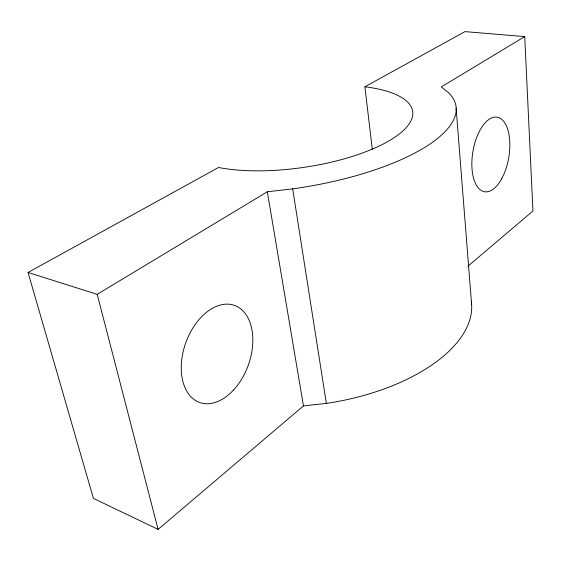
<?xml version="1.0" encoding="UTF-8"?>
<svg xmlns="http://www.w3.org/2000/svg" width="561" height="561" viewBox="0 0 561 561"><rect width="100%" height="100%" fill="white"/><g stroke="black" fill="none" stroke-linecap="round" stroke-linejoin="round"><path stroke-width="0.84" d="M467.874 266.265L532.95 210.992L524.724 36.612L464.978 31.612L364.902 86.787A116.681 39.915 -8.2 0 1 386.599 142.228A116.681 39.915 -8.2 0 1 218.531 167.473L28.05 272.478L93.428 498.392L158.104 529.388L303.459 405.919L326.348 403.394A155.376 78.414 -9.1 0 0 471.282 301.271M28.05 272.478L97.2 294.336L267.324 191.778L292.688 188.868A170.228 58.113 -8.3 0 0 448.688 92.831L441.283 86.913L524.724 36.612M97.2 294.336L158.104 529.388M267.324 191.778L303.459 405.919M292.688 188.868L326.348 403.394M364.902 86.787L372.294 149.317M456.107 108.063L471.64 304.693M233.383 390.168A51.57 33.197 -70.2 0 0 236.44 306.215A51.57 33.197 -70.2 0 0 181.301 365.4A51.57 33.197 -70.2 0 0 233.383 390.168M501.786 178.559A37.825 18.176 -80.4 0 0 498.834 117.628A37.825 18.176 -80.4 0 0 471.927 167.22A37.825 18.176 -80.4 0 0 501.786 178.559"/></g></svg>
